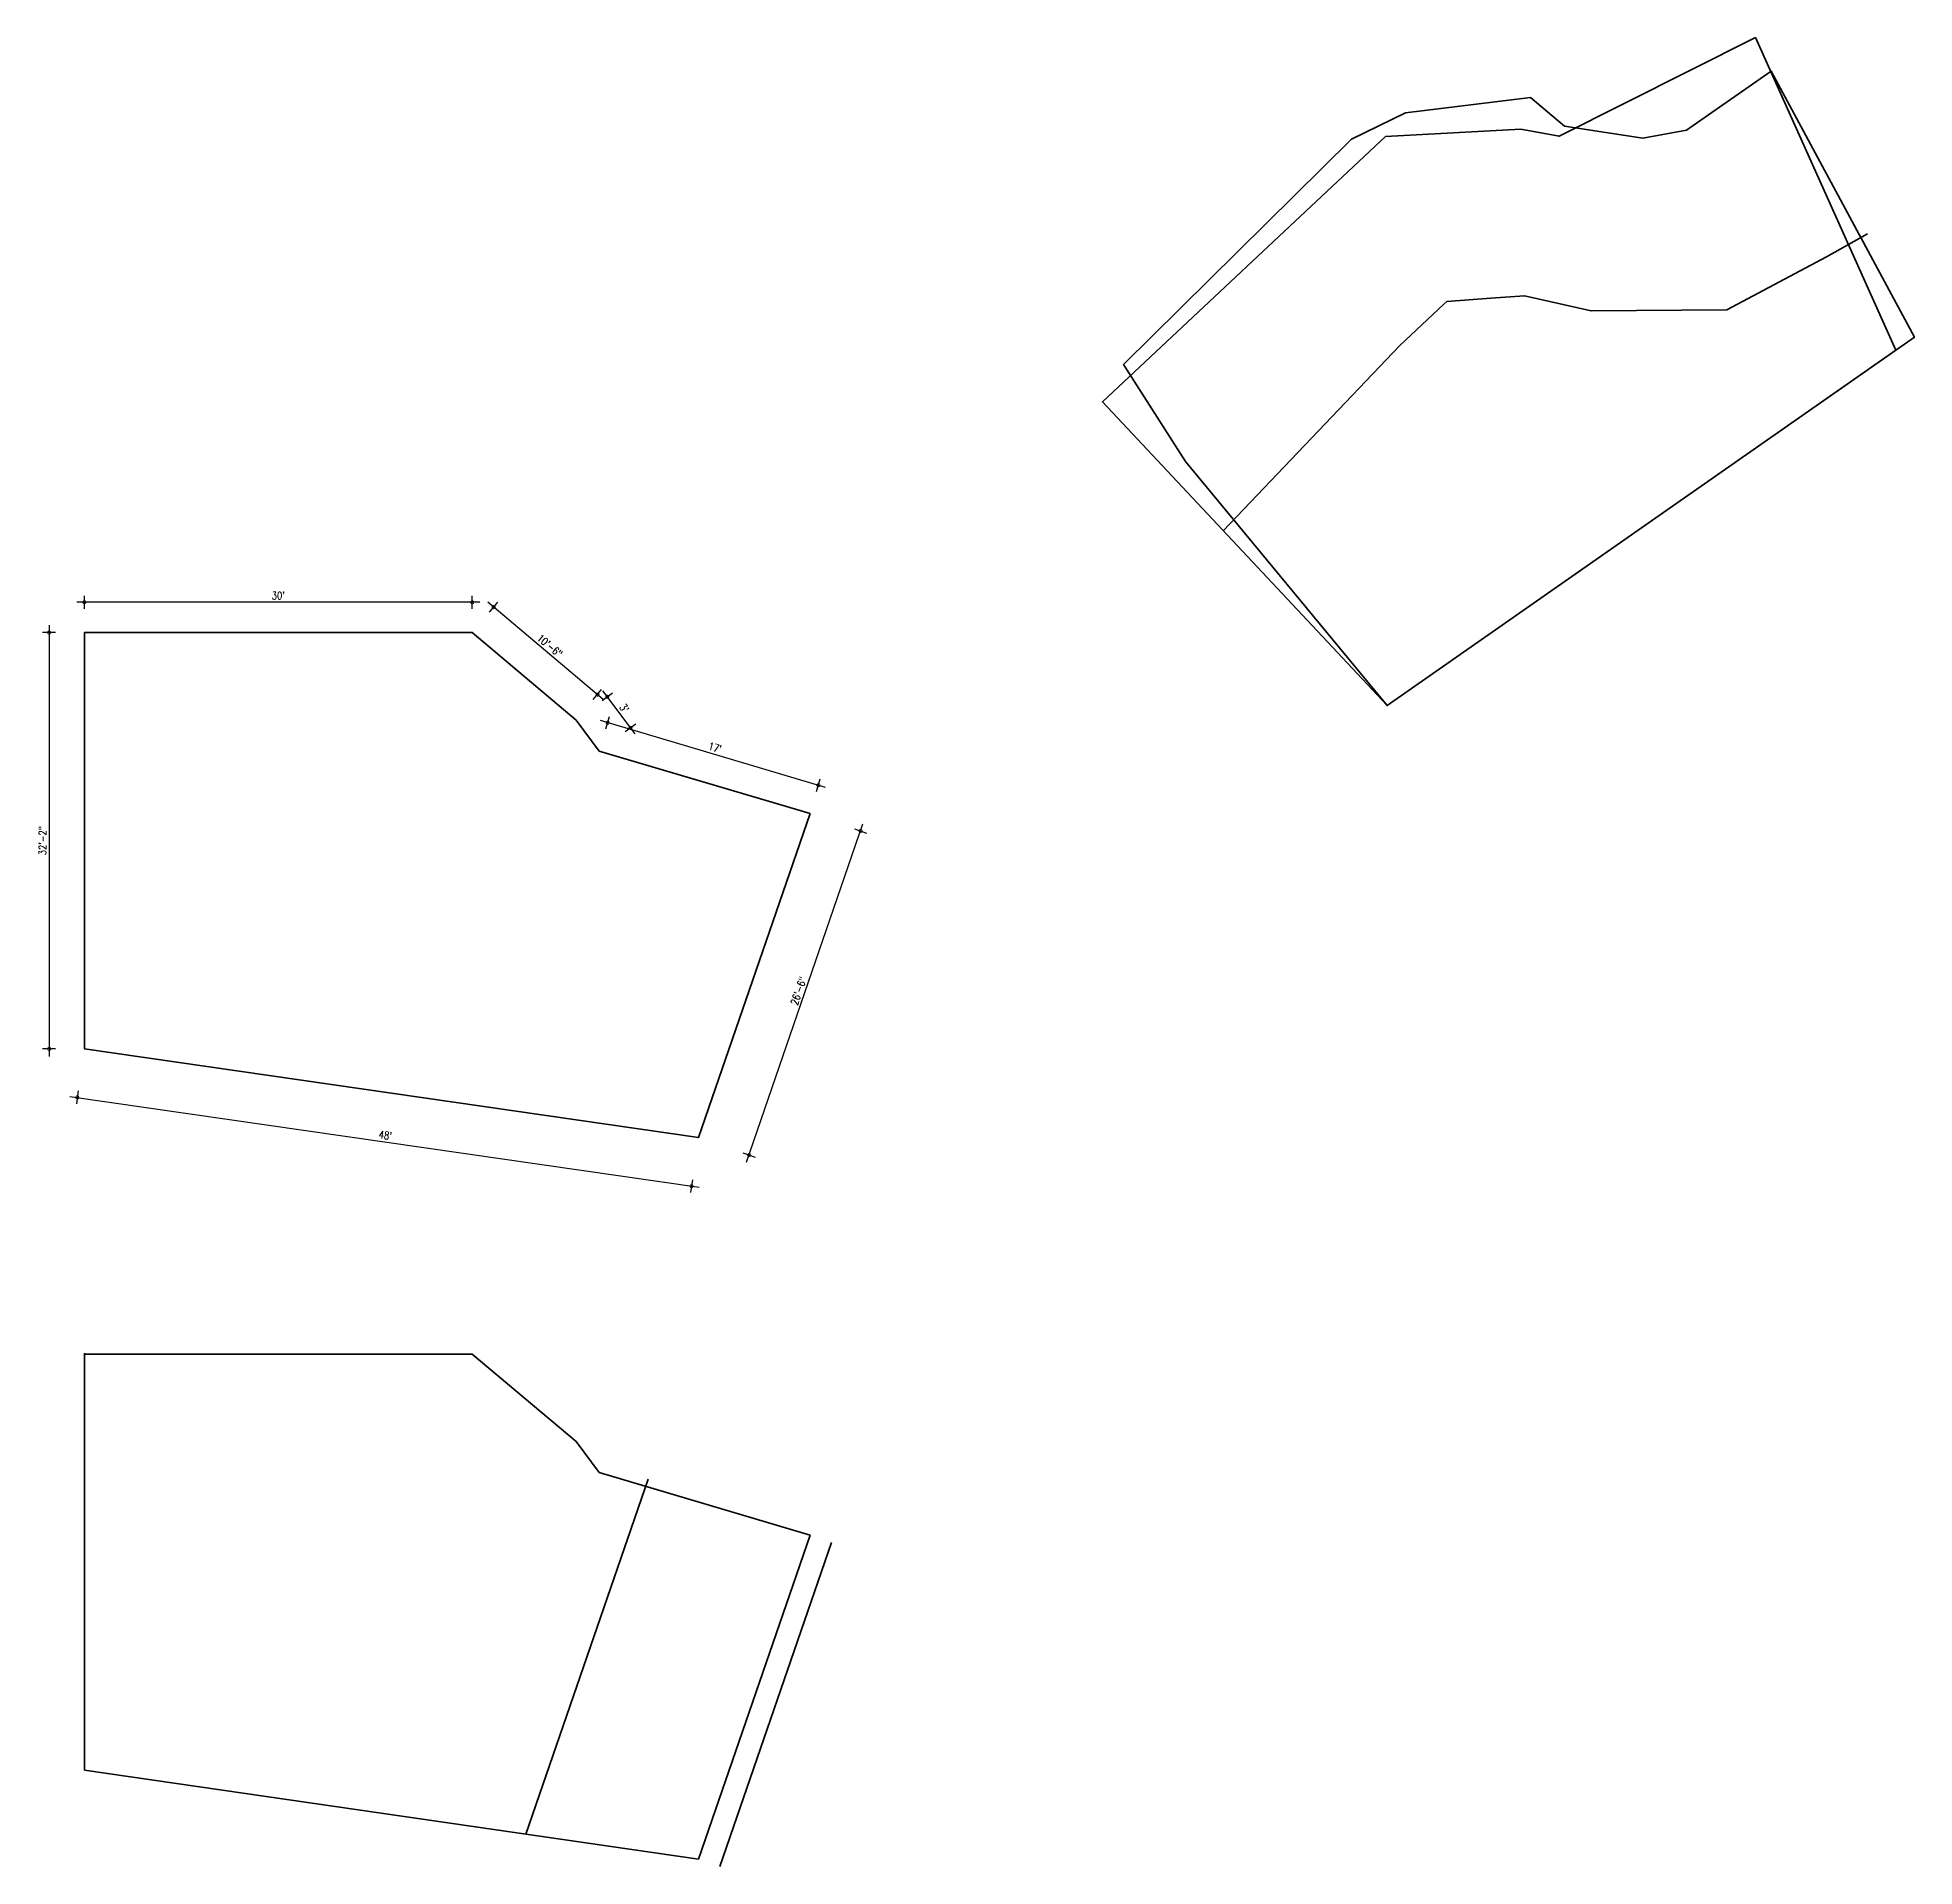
# Model space of a CAD drawing. Header units: inches. Extents: x 358077 to 378079, y -36324 to -23949.
# Drawn here: x 363354 to 365096, y -29526 to -27829 of the extents above; entities that cross this region are included whole.
import ezdxf

# ---------------------------------------------------------------- set-up
doc = ezdxf.new("R2010")
doc.units = ezdxf.units.IN
doc.header["$LTSCALE"] = 2
doc.header["$MEASUREMENT"] = 0
doc.header["$PDMODE"] = 34
doc.layers.get('0').update_dxf_attribs({"linetype": 'CONTINUOUS'})
doc.layers.get('DEFPOINTS').update_dxf_attribs({"color": 141, "linetype": 'CONTINUOUS'})
doc.layers.add('door', color=20, linetype='CONTINUOUS', lineweight=35)
doc.styles.add('ROMANS', font='Romans.shx', dxfattribs={"width": 0.8})
doc.dimstyles.new('8 SCALE', dxfattribs={"dimscale": 0, "dimtxt": 7, "dimasz": 6, "dimexe": 6, "dimexo": 2, "dimgap": 2, "dimtad": 1, "dimdec": 0, "dimzin": 0, "dimdsep": 46, "dimlunit": 4, "dimtxsty": 'ROMANS', "dimblk": 'DOTSMALL', "dimcen": 0, "dimdle": 7, "dimclrd": 8, "dimclre": 8, "dimclrt": 3, "dimadec": 0, "dimazin": 0, "dimtfac": 1, "dimtdec": 0, "dimtofl": 0, "dimtmove": 2, "dimatfit": 3, "dimfxl": 6, "dimfxlon": 1, "dimtolj": 1, "dimtzin": 0, "dimarcsym": 0})

# ---------------------------------------------------------------- blocks, each defined once
blk = doc.blocks.new('_DOTSMALL')
at = {"color": 0, "linetype": 'ByBlock', "const_width": 0.5}
blk.add_lwpolyline([(-0.0625, 0, 1), (0.0625, 0, 1)], format="xyb", close=True, dxfattribs=at)
blk = doc.blocks.new('*D432')
at = {"layer": 'DEFPOINTS', "color": 0, "ltscale": 0.5, "transparency": 16777216}
for p in [(363397.8, -28381.6), (363365.1, -28767.8), (363397.8, -28767.8)]:
    blk.add_point(p, dxfattribs=at)
at = {"layer": 'door', "color": 8, "lineweight": -2, "ltscale": 0.5, "transparency": 16777216}
for p, q in [((363365.1, -28374.6), (363365.1, -28774.8)), ((363371.1, -28381.6), (363359.1, -28381.6)), ((363371.1, -28767.8), (363359.1, -28767.8))]:
    blk.add_line(p, q, dxfattribs=at)
at = {"layer": 'door', "color": 8, "lineweight": -2, "ltscale": 0.5, "transparency": 16777216, "xscale": 6, "yscale": 6, "zscale": 6}
for p, rotation in [((363365.1, -28381.6), 90), ((363365.1, -28767.8), 270)]:
    blk.add_blockref('_DOTSMALL', p, dxfattribs=dict(at, rotation=rotation))
at = {"layer": 'door', "color": 3, "ltscale": 0.5, "transparency": 16777216, "insert": (363359, -28574.7), "char_height": 7, "attachment_point": 5, "rotation": 90, "style": 'ROMANS'}
blk.add_mtext('\\A1;32\'-2"', dxfattribs=at)
blk = doc.blocks.new('*D433')
at = {"layer": 'DEFPOINTS', "color": 0, "ltscale": 0.5, "transparency": 16777216}
for p in [(363397.8, -28767.8), (363967.9, -28850.2), (363961.4, -28895.3)]:
    blk.add_point(p, dxfattribs=at)
at = {"layer": 'door', "color": 8, "lineweight": -2, "ltscale": 0.5, "transparency": 16777216}
for p, q in [((363384.4, -28811.9), (363968.3, -28896.3)), ((363392.2, -28806.9), (363390.4, -28818.8)), ((363962.2, -28889.3), (363960.5, -28901.2))]:
    blk.add_line(p, q, dxfattribs=at)
at = {"layer": 'door', "color": 8, "lineweight": -2, "ltscale": 0.5, "transparency": 16777216, "xscale": 6, "yscale": 6, "zscale": 6}
for p, rotation in [((363391.3, -28812.9), 171.7743859951126), ((363961.4, -28895.3), 351.7743859951126)]:
    blk.add_blockref('_DOTSMALL', p, dxfattribs=dict(at, rotation=rotation))
at = {"layer": 'door', "color": 3, "ltscale": 0.5, "transparency": 16777216, "insert": (363677.2, -28848), "char_height": 7, "attachment_point": 5, "rotation": 351.7744, "style": 'ROMANS'}
blk.add_mtext("\\A1;48'", dxfattribs=at)
blk = doc.blocks.new('*D434')
at = {"layer": 'DEFPOINTS', "color": 0, "ltscale": 0.5, "transparency": 16777216}
for p in [(364071.3, -28549.5), (364118.3, -28565.7), (363967.9, -28850.2)]:
    blk.add_point(p, dxfattribs=at)
at = {"layer": 'door', "color": 8, "lineweight": -2, "ltscale": 0.5, "transparency": 16777216}
for p, q in [((364012.5, -28873), (364120.5, -28559)), ((364112.6, -28563.7), (364123.9, -28567.6)), ((364009.1, -28864.4), (364020.5, -28868.3))]:
    blk.add_line(p, q, dxfattribs=at)
at = {"layer": 'door', "color": 8, "lineweight": -2, "ltscale": 0.5, "transparency": 16777216, "xscale": 6, "yscale": 6, "zscale": 6}
for p, rotation in [((364118.3, -28565.7), 71.01904798439344), ((364014.8, -28866.4), 251.0190479843934)]:
    blk.add_blockref('_DOTSMALL', p, dxfattribs=dict(at, rotation=rotation))
at = {"layer": 'door', "color": 3, "ltscale": 0.5, "transparency": 16777216, "insert": (364060.7, -28714), "char_height": 7, "attachment_point": 5, "rotation": 71.019, "style": 'ROMANS'}
blk.add_mtext('\\A1;26\'-6"', dxfattribs=at)
blk = doc.blocks.new('*D435')
at = {"layer": 'DEFPOINTS', "color": 0, "ltscale": 0.5, "transparency": 16777216}
for p in [(363883.5, -28465.2), (363875.7, -28491.6), (364071.3, -28549.5)]:
    blk.add_point(p, dxfattribs=at)
at = {"layer": 'door', "color": 8, "lineweight": -2, "ltscale": 0.5, "transparency": 16777216}
for p, q in [((364085.8, -28525.2), (363876.8, -28463.2)), ((363881.8, -28471), (363885.2, -28459.5)), ((364077.4, -28528.9), (364080.8, -28517.4))]:
    blk.add_line(p, q, dxfattribs=at)
at = {"layer": 'door', "color": 8, "lineweight": -2, "ltscale": 0.5, "transparency": 16777216, "xscale": 6, "yscale": 6, "zscale": 6}
for p, rotation in [((363883.5, -28465.2), 163.4993407516667), ((364079.1, -28523.2), 343.4993407516667)]:
    blk.add_blockref('_DOTSMALL', p, dxfattribs=dict(at, rotation=rotation))
at = {"layer": 'door', "color": 3, "ltscale": 0.5, "transparency": 16777216, "insert": (363983.1, -28488.3), "char_height": 7, "attachment_point": 5, "rotation": 343.4993, "style": 'ROMANS'}
blk.add_mtext("\\A1;17'", dxfattribs=at)
blk = doc.blocks.new('*D436')
at = {"layer": 'DEFPOINTS', "color": 0, "ltscale": 0.5, "transparency": 16777216}
for p in [(363883.2, -28441.1), (363854.2, -28462.7), (363875.7, -28491.6)]:
    blk.add_point(p, dxfattribs=at)
at = {"layer": 'door', "color": 8, "lineweight": -2, "ltscale": 0.5, "transparency": 16777216}
for p, q in [((363878.4, -28444.7), (363888.1, -28437.5)), ((363908.9, -28475.6), (363879.1, -28435.5)), ((363899.9, -28473.5), (363909.6, -28466.4))]:
    blk.add_line(p, q, dxfattribs=at)
at = {"layer": 'door', "color": 8, "lineweight": -2, "ltscale": 0.5, "transparency": 16777216, "xscale": 6, "yscale": 6, "zscale": 6}
for p, rotation in [((363883.2, -28441.1), 126.6738570901885), ((363904.7, -28470), 306.6738570901885)]:
    blk.add_blockref('_DOTSMALL', p, dxfattribs=dict(at, rotation=rotation))
at = {"layer": 'door', "color": 3, "ltscale": 0.5, "transparency": 16777216, "insert": (363898.9, -28451.8), "char_height": 7, "attachment_point": 5, "rotation": 306.6739, "style": 'ROMANS'}
blk.add_mtext("\\A1;3'", dxfattribs=at)
blk = doc.blocks.new('*D437')
at = {"layer": 'DEFPOINTS', "color": 0, "ltscale": 0.5, "transparency": 16777216}
for p in [(363777.7, -28358), (363757.8, -28381.6), (363854.2, -28462.7)]:
    blk.add_point(p, dxfattribs=at)
at = {"layer": 'door', "color": 8, "lineweight": -2, "ltscale": 0.5, "transparency": 16777216}
for p, q in [((363879.4, -28443.6), (363772.3, -28353.5)), ((363773.8, -28362.6), (363781.5, -28353.4)), ((363870.2, -28443.7), (363877.9, -28434.5))]:
    blk.add_line(p, q, dxfattribs=at)
at = {"layer": 'door', "color": 8, "lineweight": -2, "ltscale": 0.5, "transparency": 16777216, "xscale": 6, "yscale": 6, "zscale": 6}
for p, rotation in [((363777.7, -28358), 139.9182439535003), ((363874.1, -28439.1), 319.9182439535003)]:
    blk.add_blockref('_DOTSMALL', p, dxfattribs=dict(at, rotation=rotation))
at = {"layer": 'door', "color": 3, "ltscale": 0.5, "transparency": 16777216, "insert": (363829.8, -28393.8), "char_height": 7, "attachment_point": 5, "rotation": 319.9182, "style": 'ROMANS'}
blk.add_mtext('\\A1;10\'-6"', dxfattribs=at)
blk = doc.blocks.new('*D438')
at = {"layer": 'DEFPOINTS', "color": 0, "ltscale": 0.5, "transparency": 16777216}
for p in [(363397.8, -28353.5), (363397.8, -28381.6), (363757.8, -28381.6)]:
    blk.add_point(p, dxfattribs=at)
at = {"layer": 'door', "color": 8, "lineweight": -2, "ltscale": 0.5, "transparency": 16777216}
for p, q in [((363764.8, -28353.5), (363390.8, -28353.5)), ((363397.8, -28359.5), (363397.8, -28347.5)), ((363757.8, -28359.5), (363757.8, -28347.5))]:
    blk.add_line(p, q, dxfattribs=at)
at = {"layer": 'door', "color": 8, "lineweight": -2, "ltscale": 0.5, "transparency": 16777216, "xscale": 6, "yscale": 6, "zscale": 6, "rotation": 180}
blk.add_blockref('_DOTSMALL', (363397.8, -28353.5), dxfattribs=at)
at = {"layer": 'door', "color": 8, "lineweight": -2, "ltscale": 0.5, "transparency": 16777216, "xscale": 6, "yscale": 6, "zscale": 6}
blk.add_blockref('_DOTSMALL', (363757.8, -28353.5), dxfattribs=at)
at = {"layer": 'door', "color": 3, "ltscale": 0.5, "transparency": 16777216, "insert": (363577.8, -28347.3), "char_height": 7, "attachment_point": 5, "style": 'ROMANS'}
blk.add_mtext("\\A1;30'", dxfattribs=at)

msp = doc.modelspace()

# ---------------------------------------------------------------- linework, layer by layer
at = {"layer": 'door', "ltscale": 0.5}
for p, q in [((363397.82, -29050.22), (363397.82, -29437.22)), ((363757.82, -29050.98), (363397.82, -29050.98)), ((363854.22, -29132.11), (363757.82, -29050.98)), ((363854.22, -29132.11), (363875.72, -29160.98)), ((363875.72, -29160.98), (364071.32, -29218.92)), ((363920.97, -29167.21), (363807.71, -29496.48)), ((363397.82, -29437.22), (363397.82, -29227.22)), ((364071.32, -29218.92), (363967.89, -29519.63)), ((364091.18, -29225.75), (363987.75, -29526.46)), ((363967.89, -29519.63), (363397.82, -29437.22))]:
    msp.add_line(p, q, dxfattribs=at)
at = {"layer": 'door', "color": 41, "ltscale": 0.5, "true_color": 0xf4ee51}
for points in [[(364948.88, -27829.46), (364766.56, -27920.98), (364731.12, -27914.62), (364605.31, -27921.38), (364342.68, -28167.61), (364606.87, -28449.38), (365079.1, -28119.58)], [(364071.32, -28549.51), (363875.72, -28491.57), (363854.22, -28462.7), (363757.82, -28381.57), (363397.82, -28381.57), (363397.82, -28767.81), (363967.89, -28850.22)]]:
    msp.add_lwpolyline(points, close=True, dxfattribs=at)
at = {"layer": 'door', "ltscale": 0.5}
msp.add_lwpolyline([(364362.24, -28132.89), (364419.85, -28222.75), (364606.87, -28449.38), (365096.41, -28107.49), (364963.46, -27860.52), (364884.81, -27915.35), (364844.4, -27922.67), (364771.59, -27911.69), (364740.14, -27885), (364623.94, -27899.33), (364573.8, -27923.86)], close=True, dxfattribs=at)
msp.add_lwpolyline([(364454.67, -28287.05), (364618.91, -28115.34), (364659.69, -28076.72), (364662.26, -28074.41), (364703.19, -28071.4), (364734.57, -28069.1), (364796.21, -28083.07), (364922.22, -28082.03), (365014.64, -28032.85), (365052.77, -28011.52)], dxfattribs=at)

# ---------------------------------------------------------------- dimensions: what is measured, and where the dimension line sits
dim = msp.add_linear_dim(base=(363397.82, -28353.49), p1=(363757.82, -28381.57), p2=(363397.82, -28381.57), dimstyle='8 SCALE', override={"dimscale": 1}, dxfattribs=at)
dim.commit()
dim.dimension.update_dxf_attribs({"geometry": '*D438', "text_midpoint": (363577.82, -28347.32)})
for p1, p2, distance, picture, middle in [((363854.22, -28462.7), (363757.82, -28381.57), -30.83, '*D437', (363829.84, -28393.83)), ((363875.72, -28491.57), (363854.22, -28462.7), -36.18, '*D436', (363898.94, -28451.84)), ((364071.32, -28549.51), (363875.72, -28491.57), -27.47, '*D435', (363983.08, -28488.29)), ((363967.89, -28850.22), (364071.32, -28549.51), -49.63, '*D434', (364060.71, -28714.01)), ((363397.82, -28767.81), (363967.89, -28850.22), -45.53, '*D433', (363677.22, -28847.98))]:
    dim = msp.add_aligned_dim(p1=p1, p2=p2, distance=distance, dimstyle='8 SCALE', override={"dimscale": 1}, dxfattribs=at)
    dim.commit()
    dim.dimension.update_dxf_attribs({"geometry": picture, "text_midpoint": middle})
dim = msp.add_linear_dim(base=(363365.12, -28767.81), p1=(363397.82, -28381.57), p2=(363397.82, -28767.81), angle=90, dimstyle='8 SCALE', override={"dimscale": 1}, dxfattribs=at)
dim.commit()
dim.dimension.update_dxf_attribs({"geometry": '*D432', "text_midpoint": (363358.95, -28574.69)})

doc.saveas('drawing.dxf')
